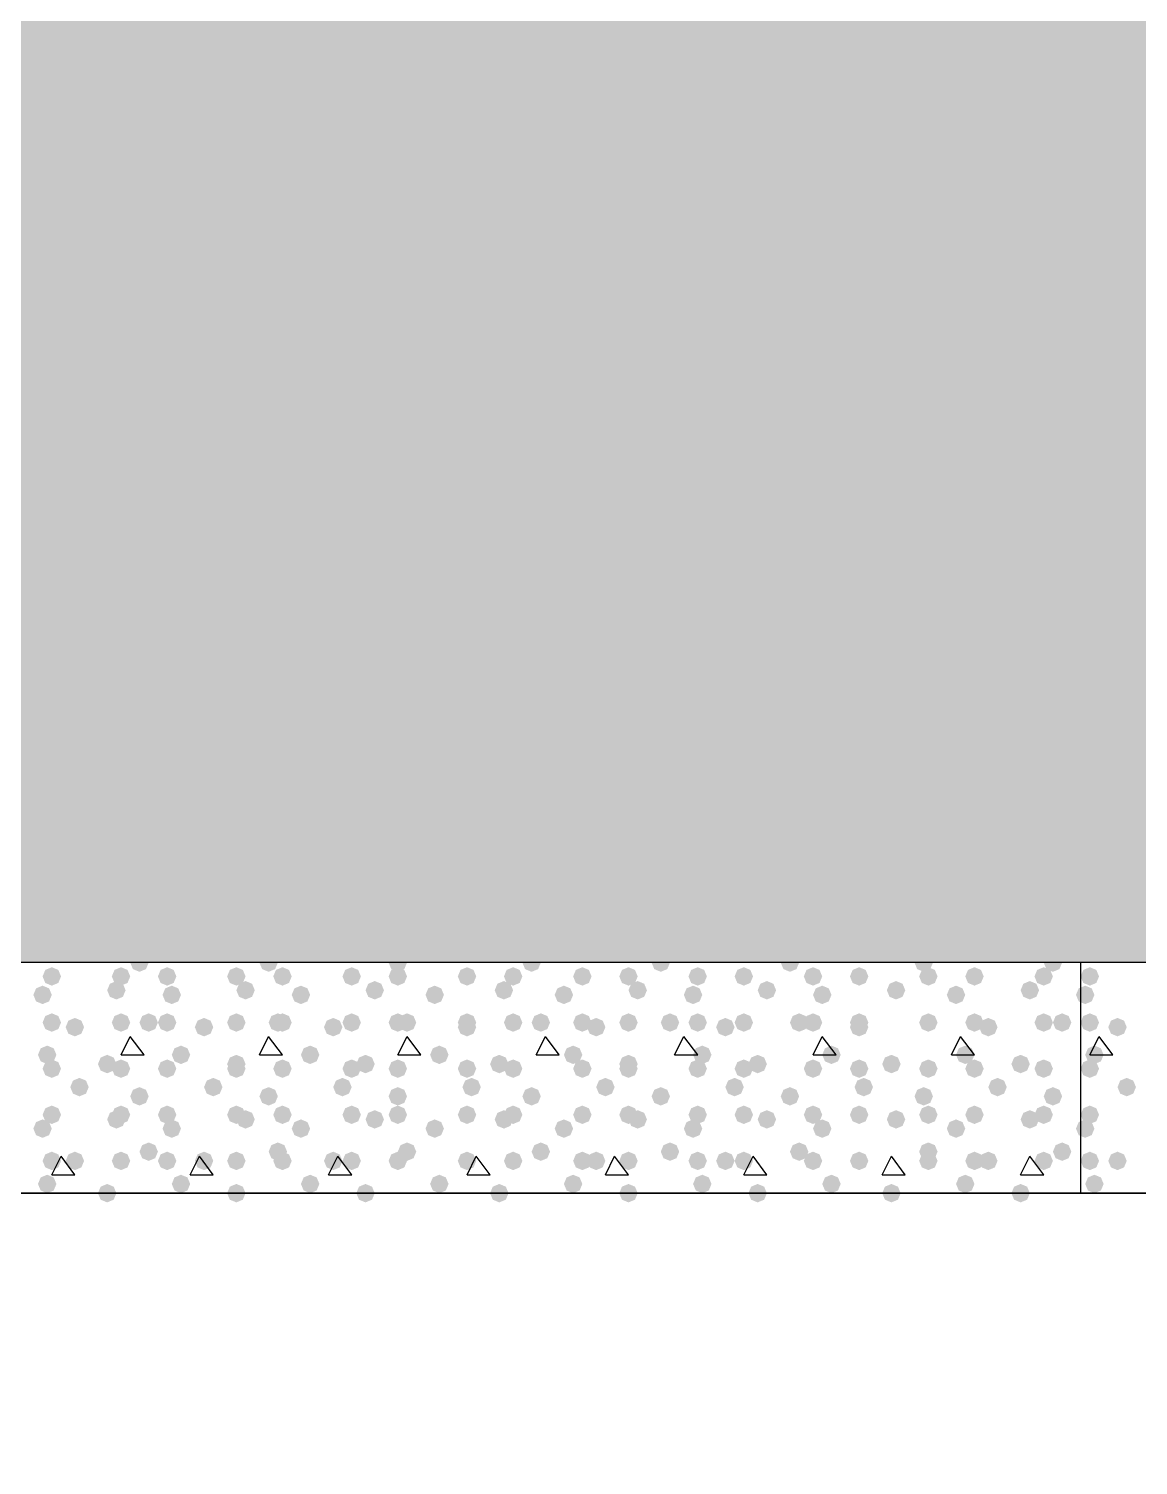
# Model space of a CAD drawing. Header units: millimetres. Extents: x 0 to 420, y 0 to 297.
# Drawn here: x 58 to 68.18, y 180.93 to 194.12 of the extents above; entities that cross this region are included whole.
import ezdxf

# ---------------------------------------------------------------- set-up
doc = ezdxf.new("R2010")
doc.units = ezdxf.units.MM
doc.layers.get('0').update_dxf_attribs({"linetype": 'CONTINUOUS'})

msp = doc.modelspace()

# ---------------------------------------------------------------- hatches: boundary and pattern name
at = {"true_color": 0x000008}
h = msp.add_hatch(color=0, dxfattribs=at)
h.paths.add_polyline_path([(194.775667, 204.639333), (33.401, 204.639333), (194.775667, 185.547)], flags=0)
h.paths.add_polyline_path([(33.401, 204.639333), (194.775667, 185.547), (33.401, 185.547)], flags=0)
for points in [[(59.097333, 185.547), (59.072463, 185.487204), (59.012667, 185.462333), (58.952871, 185.487204), (58.928, 185.547), (58.952871, 185.606796), (59.012667, 185.631667), (59.072462, 185.606796)], [(60.282667, 185.547), (60.257796, 185.487204), (60.198, 185.462333), (60.138204, 185.487204), (60.113333, 185.547), (60.138204, 185.606796), (60.198, 185.631667), (60.257796, 185.606796)], [(61.468, 185.547), (61.443129, 185.487204), (61.383333, 185.462333), (61.323537, 185.487204), (61.298667, 185.547), (61.323537, 185.606796), (61.383333, 185.631667), (61.443129, 185.606796)], [(62.695667, 185.547), (62.670796, 185.487204), (62.611, 185.462333), (62.551204, 185.487204), (62.526333, 185.547), (62.551204, 185.606796), (62.611, 185.631667), (62.670796, 185.606796)], [(63.881, 185.547), (63.856129, 185.487204), (63.796333, 185.462333), (63.736537, 185.487204), (63.711667, 185.547), (63.736537, 185.606796), (63.796333, 185.631667), (63.856129, 185.606796)], [(65.066333, 185.547), (65.041462, 185.487204), (64.981667, 185.462333), (64.921871, 185.487204), (64.897, 185.547), (64.921871, 185.606796), (64.981667, 185.631667), (65.041462, 185.606796)], [(66.294, 185.547), (66.269129, 185.487204), (66.209333, 185.462333), (66.149538, 185.487204), (66.124667, 185.547), (66.149537, 185.606796), (66.209333, 185.631667), (66.269129, 185.606796)], [(67.479333, 185.547), (67.454462, 185.487204), (67.394667, 185.462333), (67.334871, 185.487204), (67.31, 185.547), (67.334871, 185.606796), (67.394667, 185.631667), (67.454462, 185.606796)], [(58.293, 185.42), (58.268129, 185.360204), (58.208333, 185.335333), (58.148537, 185.360204), (58.123667, 185.42), (58.148537, 185.479796), (58.208333, 185.504667), (58.268129, 185.479796)], [(58.928, 185.42), (58.903129, 185.360204), (58.843333, 185.335333), (58.783537, 185.360204), (58.758667, 185.42), (58.783537, 185.479796), (58.843333, 185.504667), (58.903129, 185.479796)], [(59.351333, 185.42), (59.326462, 185.360204), (59.266667, 185.335333), (59.206871, 185.360204), (59.182, 185.42), (59.206871, 185.479796), (59.266667, 185.504667), (59.326462, 185.479796)], [(59.986333, 185.42), (59.961462, 185.360204), (59.901667, 185.335333), (59.841871, 185.360204), (59.817, 185.42), (59.841871, 185.479796), (59.901667, 185.504667), (59.961462, 185.479796)], [(60.409667, 185.42), (60.384796, 185.360204), (60.325, 185.335333), (60.265204, 185.360204), (60.240333, 185.42), (60.265204, 185.479796), (60.325, 185.504667), (60.384796, 185.479796)], [(61.044667, 185.42), (61.019796, 185.360204), (60.96, 185.335333), (60.900204, 185.360204), (60.875333, 185.42), (60.900204, 185.479796), (60.96, 185.504667), (61.019796, 185.479796)], [(61.468, 185.42), (61.443129, 185.360204), (61.383333, 185.335333), (61.323537, 185.360204), (61.298667, 185.42), (61.323537, 185.479796), (61.383333, 185.504667), (61.443129, 185.479796)], [(62.103, 185.42), (62.078129, 185.360204), (62.018333, 185.335333), (61.958537, 185.360204), (61.933667, 185.42), (61.958537, 185.479796), (62.018333, 185.504667), (62.078129, 185.479796)], [(62.526333, 185.42), (62.501462, 185.360204), (62.441667, 185.335333), (62.381871, 185.360204), (62.357, 185.42), (62.381871, 185.479796), (62.441667, 185.504667), (62.501462, 185.479796)], [(63.161333, 185.42), (63.136462, 185.360204), (63.076667, 185.335333), (63.016871, 185.360204), (62.992, 185.42), (63.016871, 185.479796), (63.076667, 185.504667), (63.136462, 185.479796)], [(63.584667, 185.42), (63.559796, 185.360204), (63.5, 185.335333), (63.440204, 185.360204), (63.415333, 185.42), (63.440204, 185.479796), (63.5, 185.504667), (63.559796, 185.479796)], [(64.219667, 185.42), (64.194796, 185.360204), (64.135, 185.335333), (64.075204, 185.360204), (64.050333, 185.42), (64.075204, 185.479796), (64.135, 185.504667), (64.194796, 185.479796)], [(64.643, 185.42), (64.618129, 185.360204), (64.558333, 185.335333), (64.498537, 185.360204), (64.473667, 185.42), (64.498537, 185.479796), (64.558333, 185.504667), (64.618129, 185.479796)], [(65.278, 185.42), (65.253129, 185.360204), (65.193333, 185.335333), (65.133538, 185.360204), (65.108667, 185.42), (65.133537, 185.479796), (65.193333, 185.504667), (65.253129, 185.479796)], [(65.701333, 185.42), (65.676463, 185.360204), (65.616667, 185.335333), (65.556871, 185.360204), (65.532, 185.42), (65.556871, 185.479796), (65.616667, 185.504667), (65.676462, 185.479796)], [(66.336333, 185.42), (66.311462, 185.360204), (66.251667, 185.335333), (66.191871, 185.360204), (66.167, 185.42), (66.191871, 185.479796), (66.251667, 185.504667), (66.311462, 185.479796)], [(66.759667, 185.42), (66.734796, 185.360204), (66.675, 185.335333), (66.615204, 185.360204), (66.590333, 185.42), (66.615204, 185.479796), (66.675, 185.504667), (66.734796, 185.479796)], [(67.394667, 185.42), (67.369796, 185.360204), (67.31, 185.335333), (67.250204, 185.360204), (67.225333, 185.42), (67.250204, 185.479796), (67.31, 185.504667), (67.369796, 185.479796)], [(58.208333, 185.250667), (58.183463, 185.190871), (58.123667, 185.166), (58.063871, 185.190871), (58.039, 185.250667), (58.063871, 185.310462), (58.123667, 185.335333), (58.183462, 185.310463)], [(58.885667, 185.293), (58.860796, 185.233204), (58.801, 185.208333), (58.741204, 185.233204), (58.716333, 185.293), (58.741204, 185.352796), (58.801, 185.377667), (58.860796, 185.352796)], [(59.393667, 185.250667), (59.368796, 185.190871), (59.309, 185.166), (59.249204, 185.190871), (59.224333, 185.250667), (59.249204, 185.310462), (59.309, 185.335333), (59.368796, 185.310463)], [(60.071, 185.293), (60.046129, 185.233204), (59.986333, 185.208333), (59.926537, 185.233204), (59.901667, 185.293), (59.926537, 185.352796), (59.986333, 185.377667), (60.046129, 185.352796)], [(60.579, 185.250667), (60.554129, 185.190871), (60.494333, 185.166), (60.434538, 185.190871), (60.409667, 185.250667), (60.434537, 185.310462), (60.494333, 185.335333), (60.554129, 185.310463)], [(61.256333, 185.293), (61.231462, 185.233204), (61.171667, 185.208333), (61.111871, 185.233204), (61.087, 185.293), (61.111871, 185.352796), (61.171667, 185.377667), (61.231462, 185.352796)], [(61.806667, 185.250667), (61.781796, 185.190871), (61.722, 185.166), (61.662204, 185.190871), (61.637333, 185.250667), (61.662204, 185.310462), (61.722, 185.335333), (61.781796, 185.310463)], [(62.441667, 185.293), (62.416796, 185.233204), (62.357, 185.208333), (62.297204, 185.233204), (62.272333, 185.293), (62.297204, 185.352796), (62.357, 185.377667), (62.416796, 185.352796)], [(62.992, 185.250667), (62.967129, 185.190871), (62.907333, 185.166), (62.847538, 185.190871), (62.822667, 185.250667), (62.847537, 185.310462), (62.907333, 185.335333), (62.967129, 185.310463)], [(63.669333, 185.293), (63.644462, 185.233204), (63.584667, 185.208333), (63.524871, 185.233204), (63.5, 185.293), (63.524871, 185.352796), (63.584667, 185.377667), (63.644462, 185.352796)], [(64.177333, 185.250667), (64.152463, 185.190871), (64.092667, 185.166), (64.032871, 185.190871), (64.008, 185.250667), (64.032871, 185.310462), (64.092667, 185.335333), (64.152462, 185.310463)], [(64.854667, 185.293), (64.829796, 185.233204), (64.77, 185.208333), (64.710204, 185.233204), (64.685333, 185.293), (64.710204, 185.352796), (64.77, 185.377667), (64.829796, 185.352796)], [(65.362667, 185.250667), (65.337796, 185.190871), (65.278, 185.166), (65.218204, 185.190871), (65.193333, 185.250667), (65.218204, 185.310462), (65.278, 185.335333), (65.337796, 185.310463)], [(66.04, 185.293), (66.015129, 185.233204), (65.955333, 185.208333), (65.895538, 185.233204), (65.870667, 185.293), (65.895537, 185.352796), (65.955333, 185.377667), (66.015129, 185.352796)], [(66.590333, 185.250667), (66.565463, 185.190871), (66.505667, 185.166), (66.445871, 185.190871), (66.421, 185.250667), (66.445871, 185.310462), (66.505667, 185.335333), (66.565462, 185.310463)], [(67.267667, 185.293), (67.242796, 185.233204), (67.183, 185.208333), (67.123204, 185.233204), (67.098333, 185.293), (67.123204, 185.352796), (67.183, 185.377667), (67.242796, 185.352796)], [(58.293, 184.996667), (58.268129, 184.936871), (58.208333, 184.912), (58.148537, 184.936871), (58.123667, 184.996667), (58.148537, 185.056462), (58.208333, 185.081333), (58.268129, 185.056463)], [(58.504667, 184.954333), (58.479796, 184.894537), (58.42, 184.869667), (58.360204, 184.894537), (58.335333, 184.954333), (58.360204, 185.014129), (58.42, 185.039), (58.479796, 185.014129)], [(58.928, 184.996667), (58.903129, 184.936871), (58.843333, 184.912), (58.783537, 184.936871), (58.758667, 184.996667), (58.783537, 185.056462), (58.843333, 185.081333), (58.903129, 185.056463)], [(59.182, 184.996667), (59.157129, 184.936871), (59.097333, 184.912), (59.037538, 184.936871), (59.012667, 184.996667), (59.037537, 185.056462), (59.097333, 185.081333), (59.157129, 185.056463)], [(59.351333, 184.996667), (59.326462, 184.936871), (59.266667, 184.912), (59.206871, 184.936871), (59.182, 184.996667), (59.206871, 185.056462), (59.266667, 185.081333), (59.326462, 185.056463)], [(59.69, 184.954333), (59.665129, 184.894537), (59.605333, 184.869667), (59.545538, 184.894537), (59.520667, 184.954333), (59.545537, 185.014129), (59.605333, 185.039), (59.665129, 185.014129)], [(59.986333, 184.996667), (59.961462, 184.936871), (59.901667, 184.912), (59.841871, 184.936871), (59.817, 184.996667), (59.841871, 185.056462), (59.901667, 185.081333), (59.961462, 185.056463)], [(60.367333, 184.996667), (60.342463, 184.936871), (60.282667, 184.912), (60.222871, 184.936871), (60.198, 184.996667), (60.222871, 185.056462), (60.282667, 185.081333), (60.342462, 185.056463)], [(60.409667, 184.996667), (60.384796, 184.936871), (60.325, 184.912), (60.265204, 184.936871), (60.240333, 184.996667), (60.265204, 185.056462), (60.325, 185.081333), (60.384796, 185.056463)], [(60.875333, 184.954333), (60.850463, 184.894537), (60.790667, 184.869667), (60.730871, 184.894537), (60.706, 184.954333), (60.730871, 185.014129), (60.790667, 185.039), (60.850462, 185.014129)], [(61.044667, 184.996667), (61.019796, 184.936871), (60.96, 184.912), (60.900204, 184.936871), (60.875333, 184.996667), (60.900204, 185.056462), (60.96, 185.081333), (61.019796, 185.056463)], [(61.468, 184.996667), (61.443129, 184.936871), (61.383333, 184.912), (61.323537, 184.936871), (61.298667, 184.996667), (61.323537, 185.056462), (61.383333, 185.081333), (61.443129, 185.056463)], [(61.552667, 184.996667), (61.527796, 184.936871), (61.468, 184.912), (61.408204, 184.936871), (61.383333, 184.996667), (61.408204, 185.056462), (61.468, 185.081333), (61.527796, 185.056463)], [(62.103, 184.996667), (62.078129, 184.936871), (62.018333, 184.912), (61.958537, 184.936871), (61.933667, 184.996667), (61.958537, 185.056462), (62.018333, 185.081333), (62.078129, 185.056463)], [(62.103, 184.954333), (62.078129, 184.894537), (62.018333, 184.869667), (61.958537, 184.894537), (61.933667, 184.954333), (61.958537, 185.014129), (62.018333, 185.039), (62.078129, 185.014129)], [(62.526333, 184.996667), (62.501462, 184.936871), (62.441667, 184.912), (62.381871, 184.936871), (62.357, 184.996667), (62.381871, 185.056462), (62.441667, 185.081333), (62.501462, 185.056463)], [(62.780333, 184.996667), (62.755463, 184.936871), (62.695667, 184.912), (62.635871, 184.936871), (62.611, 184.996667), (62.635871, 185.056462), (62.695667, 185.081333), (62.755462, 185.056463)], [(63.161333, 184.996667), (63.136462, 184.936871), (63.076667, 184.912), (63.016871, 184.936871), (62.992, 184.996667), (63.016871, 185.056462), (63.076667, 185.081333), (63.136462, 185.056463)], [(63.288333, 184.954333), (63.263463, 184.894537), (63.203667, 184.869667), (63.143871, 184.894537), (63.119, 184.954333), (63.143871, 185.014129), (63.203667, 185.039), (63.263462, 185.014129)], [(63.584667, 184.996667), (63.559796, 184.936871), (63.5, 184.912), (63.440204, 184.936871), (63.415333, 184.996667), (63.440204, 185.056462), (63.5, 185.081333), (63.559796, 185.056463)], [(63.965667, 184.996667), (63.940796, 184.936871), (63.881, 184.912), (63.821204, 184.936871), (63.796333, 184.996667), (63.821204, 185.056462), (63.881, 185.081333), (63.940796, 185.056463)], [(64.219667, 184.996667), (64.194796, 184.936871), (64.135, 184.912), (64.075204, 184.936871), (64.050333, 184.996667), (64.075204, 185.056462), (64.135, 185.081333), (64.194796, 185.056463)], [(64.473667, 184.954333), (64.448796, 184.894537), (64.389, 184.869667), (64.329204, 184.894537), (64.304333, 184.954333), (64.329204, 185.014129), (64.389, 185.039), (64.448796, 185.014129)], [(64.643, 184.996667), (64.618129, 184.936871), (64.558333, 184.912), (64.498537, 184.936871), (64.473667, 184.996667), (64.498537, 185.056462), (64.558333, 185.081333), (64.618129, 185.056463)], [(65.151, 184.996667), (65.126129, 184.936871), (65.066333, 184.912), (65.006537, 184.936871), (64.981667, 184.996667), (65.006537, 185.056462), (65.066333, 185.081333), (65.126129, 185.056463)], [(65.278, 184.996667), (65.253129, 184.936871), (65.193333, 184.912), (65.133538, 184.936871), (65.108667, 184.996667), (65.133537, 185.056462), (65.193333, 185.081333), (65.253129, 185.056463)], [(65.701333, 184.996667), (65.676463, 184.936871), (65.616667, 184.912), (65.556871, 184.936871), (65.532, 184.996667), (65.556871, 185.056462), (65.616667, 185.081333), (65.676462, 185.056463)], [(65.701333, 184.954333), (65.676463, 184.894537), (65.616667, 184.869667), (65.556871, 184.894537), (65.532, 184.954333), (65.556871, 185.014129), (65.616667, 185.039), (65.676462, 185.014129)], [(66.336333, 184.996667), (66.311462, 184.936871), (66.251667, 184.912), (66.191871, 184.936871), (66.167, 184.996667), (66.191871, 185.056462), (66.251667, 185.081333), (66.311462, 185.056463)], [(66.336333, 184.996667), (66.311462, 184.936871), (66.251667, 184.912), (66.191871, 184.936871), (66.167, 184.996667), (66.191871, 185.056462), (66.251667, 185.081333), (66.311462, 185.056463)], [(66.759667, 184.996667), (66.734796, 184.936871), (66.675, 184.912), (66.615204, 184.936871), (66.590333, 184.996667), (66.615204, 185.056462), (66.675, 185.081333), (66.734796, 185.056463)], [(66.886667, 184.954333), (66.861796, 184.894537), (66.802, 184.869667), (66.742204, 184.894537), (66.717333, 184.954333), (66.742204, 185.014129), (66.802, 185.039), (66.861796, 185.014129)], [(67.394667, 184.996667), (67.369796, 184.936871), (67.31, 184.912), (67.250204, 184.936871), (67.225333, 184.996667), (67.250204, 185.056462), (67.31, 185.081333), (67.369796, 185.056463)], [(67.564, 184.996667), (67.539129, 184.936871), (67.479333, 184.912), (67.419538, 184.936871), (67.394667, 184.996667), (67.419537, 185.056462), (67.479333, 185.081333), (67.539129, 185.056463)], [(58.250667, 184.700333), (58.225796, 184.640537), (58.166, 184.615667), (58.106204, 184.640537), (58.081333, 184.700333), (58.106204, 184.760129), (58.166, 184.785), (58.225796, 184.760129)], [(59.478333, 184.700333), (59.453463, 184.640537), (59.393667, 184.615667), (59.333871, 184.640537), (59.309, 184.700333), (59.333871, 184.760129), (59.393667, 184.785), (59.453462, 184.760129)], [(60.663667, 184.700333), (60.638796, 184.640537), (60.579, 184.615667), (60.519204, 184.640537), (60.494333, 184.700333), (60.519204, 184.760129), (60.579, 184.785), (60.638796, 184.760129)], [(61.849, 184.700333), (61.824129, 184.640537), (61.764333, 184.615667), (61.704538, 184.640537), (61.679667, 184.700333), (61.704537, 184.760129), (61.764333, 184.785), (61.824129, 184.760129)], [(63.076667, 184.700333), (63.051796, 184.640537), (62.992, 184.615667), (62.932204, 184.640537), (62.907333, 184.700333), (62.932204, 184.760129), (62.992, 184.785), (63.051796, 184.760129)], [(64.262, 184.700333), (64.237129, 184.640537), (64.177333, 184.615667), (64.117538, 184.640537), (64.092667, 184.700333), (64.117537, 184.760129), (64.177333, 184.785), (64.237129, 184.760129)], [(65.447333, 184.700333), (65.422463, 184.640537), (65.362667, 184.615667), (65.302871, 184.640537), (65.278, 184.700333), (65.302871, 184.760129), (65.362667, 184.785), (65.422462, 184.760129)], [(66.675, 184.700333), (66.650129, 184.640537), (66.590333, 184.615667), (66.530538, 184.640537), (66.505667, 184.700333), (66.530537, 184.760129), (66.590333, 184.785), (66.650129, 184.760129)], [(58.293, 184.573333), (58.268129, 184.513537), (58.208333, 184.488667), (58.148537, 184.513537), (58.123667, 184.573333), (58.148537, 184.633129), (58.208333, 184.658), (58.268129, 184.633129)], [(58.801, 184.615667), (58.776129, 184.555871), (58.716333, 184.531), (58.656537, 184.555871), (58.631667, 184.615667), (58.656537, 184.675462), (58.716333, 184.700333), (58.776129, 184.675463)], [(58.928, 184.573333), (58.903129, 184.513537), (58.843333, 184.488667), (58.783537, 184.513537), (58.758667, 184.573333), (58.783537, 184.633129), (58.843333, 184.658), (58.903129, 184.633129)], [(59.351333, 184.573333), (59.326462, 184.513537), (59.266667, 184.488667), (59.206871, 184.513537), (59.182, 184.573333), (59.206871, 184.633129), (59.266667, 184.658), (59.326462, 184.633129)], [(59.986333, 184.615667), (59.961462, 184.555871), (59.901667, 184.531), (59.841871, 184.555871), (59.817, 184.615667), (59.841871, 184.675462), (59.901667, 184.700333), (59.961462, 184.675463)], [(59.986333, 184.573333), (59.961462, 184.513537), (59.901667, 184.488667), (59.841871, 184.513537), (59.817, 184.573333), (59.841871, 184.633129), (59.901667, 184.658), (59.961462, 184.633129)], [(60.409667, 184.573333), (60.384796, 184.513537), (60.325, 184.488667), (60.265204, 184.513537), (60.240333, 184.573333), (60.265204, 184.633129), (60.325, 184.658), (60.384796, 184.633129)], [(61.044667, 184.573333), (61.019796, 184.513537), (60.96, 184.488667), (60.900204, 184.513537), (60.875333, 184.573333), (60.900204, 184.633129), (60.96, 184.658), (61.019796, 184.633129)], [(61.171667, 184.615667), (61.146796, 184.555871), (61.087, 184.531), (61.027204, 184.555871), (61.002333, 184.615667), (61.027204, 184.675462), (61.087, 184.700333), (61.146796, 184.675463)], [(61.468, 184.573333), (61.443129, 184.513537), (61.383333, 184.488667), (61.323537, 184.513537), (61.298667, 184.573333), (61.323537, 184.633129), (61.383333, 184.658), (61.443129, 184.633129)], [(62.103, 184.573333), (62.078129, 184.513537), (62.018333, 184.488667), (61.958537, 184.513537), (61.933667, 184.573333), (61.958537, 184.633129), (62.018333, 184.658), (62.078129, 184.633129)], [(62.399333, 184.615667), (62.374462, 184.555871), (62.314667, 184.531), (62.254871, 184.555871), (62.23, 184.615667), (62.254871, 184.675462), (62.314667, 184.700333), (62.374462, 184.675463)], [(62.526333, 184.573333), (62.501462, 184.513537), (62.441667, 184.488667), (62.381871, 184.513537), (62.357, 184.573333), (62.381871, 184.633129), (62.441667, 184.658), (62.501462, 184.633129)], [(63.161333, 184.573333), (63.136462, 184.513537), (63.076667, 184.488667), (63.016871, 184.513537), (62.992, 184.573333), (63.016871, 184.633129), (63.076667, 184.658), (63.136462, 184.633129)], [(63.584667, 184.615667), (63.559796, 184.555871), (63.5, 184.531), (63.440204, 184.555871), (63.415333, 184.615667), (63.440204, 184.675462), (63.5, 184.700333), (63.559796, 184.675463)], [(63.584667, 184.573333), (63.559796, 184.513537), (63.5, 184.488667), (63.440204, 184.513537), (63.415333, 184.573333), (63.440204, 184.633129), (63.5, 184.658), (63.559796, 184.633129)], [(64.219667, 184.573333), (64.194796, 184.513537), (64.135, 184.488667), (64.075204, 184.513537), (64.050333, 184.573333), (64.075204, 184.633129), (64.135, 184.658), (64.194796, 184.633129)], [(64.643, 184.573333), (64.618129, 184.513537), (64.558333, 184.488667), (64.498537, 184.513537), (64.473667, 184.573333), (64.498537, 184.633129), (64.558333, 184.658), (64.618129, 184.633129)], [(64.77, 184.615667), (64.745129, 184.555871), (64.685333, 184.531), (64.625538, 184.555871), (64.600667, 184.615667), (64.625537, 184.675462), (64.685333, 184.700333), (64.745129, 184.675463)], [(65.278, 184.573333), (65.253129, 184.513537), (65.193333, 184.488667), (65.133538, 184.513537), (65.108667, 184.573333), (65.133537, 184.633129), (65.193333, 184.658), (65.253129, 184.633129)], [(65.701333, 184.573333), (65.676463, 184.513537), (65.616667, 184.488667), (65.556871, 184.513537), (65.532, 184.573333), (65.556871, 184.633129), (65.616667, 184.658), (65.676462, 184.633129)], [(65.997667, 184.615667), (65.972796, 184.555871), (65.913, 184.531), (65.853204, 184.555871), (65.828333, 184.615667), (65.853204, 184.675462), (65.913, 184.700333), (65.972796, 184.675463)], [(66.336333, 184.573333), (66.311462, 184.513537), (66.251667, 184.488667), (66.191871, 184.513537), (66.167, 184.573333), (66.191871, 184.633129), (66.251667, 184.658), (66.311462, 184.633129)], [(66.759667, 184.573333), (66.734796, 184.513537), (66.675, 184.488667), (66.615204, 184.513537), (66.590333, 184.573333), (66.615204, 184.633129), (66.675, 184.658), (66.734796, 184.633129)], [(67.183, 184.615667), (67.158129, 184.555871), (67.098333, 184.531), (67.038538, 184.555871), (67.013667, 184.615667), (67.038537, 184.675462), (67.098333, 184.700333), (67.158129, 184.675463)], [(67.394667, 184.573333), (67.369796, 184.513537), (67.31, 184.488667), (67.250204, 184.513537), (67.225333, 184.573333), (67.250204, 184.633129), (67.31, 184.658), (67.369796, 184.633129)], [(58.547, 184.404), (58.522129, 184.344204), (58.462333, 184.319333), (58.402538, 184.344204), (58.377667, 184.404), (58.402537, 184.463796), (58.462333, 184.488667), (58.522129, 184.463796)], [(59.774667, 184.404), (59.749796, 184.344204), (59.69, 184.319333), (59.630204, 184.344204), (59.605333, 184.404), (59.630204, 184.463796), (59.69, 184.488667), (59.749796, 184.463796)], [(60.96, 184.404), (60.935129, 184.344204), (60.875333, 184.319333), (60.815538, 184.344204), (60.790667, 184.404), (60.815537, 184.463796), (60.875333, 184.488667), (60.935129, 184.463796)], [(62.145333, 184.404), (62.120463, 184.344204), (62.060667, 184.319333), (62.000871, 184.344204), (61.976, 184.404), (62.000871, 184.463796), (62.060667, 184.488667), (62.120462, 184.463796)], [(63.373, 184.404), (63.348129, 184.344204), (63.288333, 184.319333), (63.228537, 184.344204), (63.203667, 184.404), (63.228537, 184.463796), (63.288333, 184.488667), (63.348129, 184.463796)], [(64.558333, 184.404), (64.533463, 184.344204), (64.473667, 184.319333), (64.413871, 184.344204), (64.389, 184.404), (64.413871, 184.463796), (64.473667, 184.488667), (64.533462, 184.463796)], [(65.743667, 184.404), (65.718796, 184.344204), (65.659, 184.319333), (65.599204, 184.344204), (65.574333, 184.404), (65.599204, 184.463796), (65.659, 184.488667), (65.718796, 184.463796)], [(66.971333, 184.404), (66.946462, 184.344204), (66.886667, 184.319333), (66.826871, 184.344204), (66.802, 184.404), (66.826871, 184.463796), (66.886667, 184.488667), (66.946462, 184.463796)], [(59.097333, 184.319333), (59.072463, 184.259537), (59.012667, 184.234667), (58.952871, 184.259537), (58.928, 184.319333), (58.952871, 184.379129), (59.012667, 184.404), (59.072462, 184.379129)], [(60.282667, 184.319333), (60.257796, 184.259537), (60.198, 184.234667), (60.138204, 184.259537), (60.113333, 184.319333), (60.138204, 184.379129), (60.198, 184.404), (60.257796, 184.379129)], [(61.468, 184.319333), (61.443129, 184.259537), (61.383333, 184.234667), (61.323537, 184.259537), (61.298667, 184.319333), (61.323537, 184.379129), (61.383333, 184.404), (61.443129, 184.379129)], [(62.695667, 184.319333), (62.670796, 184.259537), (62.611, 184.234667), (62.551204, 184.259537), (62.526333, 184.319333), (62.551204, 184.379129), (62.611, 184.404), (62.670796, 184.379129)], [(63.881, 184.319333), (63.856129, 184.259537), (63.796333, 184.234667), (63.736537, 184.259537), (63.711667, 184.319333), (63.736537, 184.379129), (63.796333, 184.404), (63.856129, 184.379129)], [(65.066333, 184.319333), (65.041462, 184.259537), (64.981667, 184.234667), (64.921871, 184.259537), (64.897, 184.319333), (64.921871, 184.379129), (64.981667, 184.404), (65.041462, 184.379129)], [(66.294, 184.319333), (66.269129, 184.259537), (66.209333, 184.234667), (66.149538, 184.259537), (66.124667, 184.319333), (66.149537, 184.379129), (66.209333, 184.404), (66.269129, 184.379129)], [(67.479333, 184.319333), (67.454462, 184.259537), (67.394667, 184.234667), (67.334871, 184.259537), (67.31, 184.319333), (67.334871, 184.379129), (67.394667, 184.404), (67.454462, 184.379129)], [(58.293, 184.15), (58.268129, 184.090204), (58.208333, 184.065333), (58.148537, 184.090204), (58.123667, 184.15), (58.148537, 184.209796), (58.208333, 184.234667), (58.268129, 184.209796)], [(58.928, 184.15), (58.903129, 184.090204), (58.843333, 184.065333), (58.783537, 184.090204), (58.758667, 184.15), (58.783537, 184.209796), (58.843333, 184.234667), (58.903129, 184.209796)], [(59.351333, 184.15), (59.326462, 184.090204), (59.266667, 184.065333), (59.206871, 184.090204), (59.182, 184.15), (59.206871, 184.209796), (59.266667, 184.234667), (59.326462, 184.209796)], [(59.986333, 184.15), (59.961462, 184.090204), (59.901667, 184.065333), (59.841871, 184.090204), (59.817, 184.15), (59.841871, 184.209796), (59.901667, 184.234667), (59.961462, 184.209796)], [(60.409667, 184.15), (60.384796, 184.090204), (60.325, 184.065333), (60.265204, 184.090204), (60.240333, 184.15), (60.265204, 184.209796), (60.325, 184.234667), (60.384796, 184.209796)], [(61.044667, 184.15), (61.019796, 184.090204), (60.96, 184.065333), (60.900204, 184.090204), (60.875333, 184.15), (60.900204, 184.209796), (60.96, 184.234667), (61.019796, 184.209796)], [(61.468, 184.15), (61.443129, 184.090204), (61.383333, 184.065333), (61.323537, 184.090204), (61.298667, 184.15), (61.323537, 184.209796), (61.383333, 184.234667), (61.443129, 184.209796)], [(62.103, 184.15), (62.078129, 184.090204), (62.018333, 184.065333), (61.958537, 184.090204), (61.933667, 184.15), (61.958537, 184.209796), (62.018333, 184.234667), (62.078129, 184.209796)], [(62.526333, 184.15), (62.501462, 184.090204), (62.441667, 184.065333), (62.381871, 184.090204), (62.357, 184.15), (62.381871, 184.209796), (62.441667, 184.234667), (62.501462, 184.209796)], [(63.161333, 184.15), (63.136462, 184.090204), (63.076667, 184.065333), (63.016871, 184.090204), (62.992, 184.15), (63.016871, 184.209796), (63.076667, 184.234667), (63.136462, 184.209796)], [(63.584667, 184.15), (63.559796, 184.090204), (63.5, 184.065333), (63.440204, 184.090204), (63.415333, 184.15), (63.440204, 184.209796), (63.5, 184.234667), (63.559796, 184.209796)], [(64.219667, 184.15), (64.194796, 184.090204), (64.135, 184.065333), (64.075204, 184.090204), (64.050333, 184.15), (64.075204, 184.209796), (64.135, 184.234667), (64.194796, 184.209796)], [(64.643, 184.15), (64.618129, 184.090204), (64.558333, 184.065333), (64.498537, 184.090204), (64.473667, 184.15), (64.498537, 184.209796), (64.558333, 184.234667), (64.618129, 184.209796)], [(65.278, 184.15), (65.253129, 184.090204), (65.193333, 184.065333), (65.133538, 184.090204), (65.108667, 184.15), (65.133537, 184.209796), (65.193333, 184.234667), (65.253129, 184.209796)], [(65.701333, 184.15), (65.676463, 184.090204), (65.616667, 184.065333), (65.556871, 184.090204), (65.532, 184.15), (65.556871, 184.209796), (65.616667, 184.234667), (65.676462, 184.209796)], [(66.336333, 184.15), (66.311462, 184.090204), (66.251667, 184.065333), (66.191871, 184.090204), (66.167, 184.15), (66.191871, 184.209796), (66.251667, 184.234667), (66.311462, 184.209796)], [(66.759667, 184.15), (66.734796, 184.090204), (66.675, 184.065333), (66.615204, 184.090204), (66.590333, 184.15), (66.615204, 184.209796), (66.675, 184.234667), (66.734796, 184.209796)], [(67.394667, 184.15), (67.369796, 184.090204), (67.31, 184.065333), (67.250204, 184.090204), (67.225333, 184.15), (67.250204, 184.209796), (67.31, 184.234667), (67.369796, 184.209796)], [(58.208333, 184.023), (58.183463, 183.963204), (58.123667, 183.938333), (58.063871, 183.963204), (58.039, 184.023), (58.063871, 184.082796), (58.123667, 184.107667), (58.183462, 184.082796)], [(58.885667, 184.107667), (58.860796, 184.047871), (58.801, 184.023), (58.741204, 184.047871), (58.716333, 184.107667), (58.741204, 184.167462), (58.801, 184.192333), (58.860796, 184.167463)], [(59.393667, 184.023), (59.368796, 183.963204), (59.309, 183.938333), (59.249204, 183.963204), (59.224333, 184.023), (59.249204, 184.082796), (59.309, 184.107667), (59.368796, 184.082796)], [(60.071, 184.107667), (60.046129, 184.047871), (59.986333, 184.023), (59.926537, 184.047871), (59.901667, 184.107667), (59.926537, 184.167462), (59.986333, 184.192333), (60.046129, 184.167463)], [(60.579, 184.023), (60.554129, 183.963204), (60.494333, 183.938333), (60.434538, 183.963204), (60.409667, 184.023), (60.434537, 184.082796), (60.494333, 184.107667), (60.554129, 184.082796)], [(61.256333, 184.107667), (61.231462, 184.047871), (61.171667, 184.023), (61.111871, 184.047871), (61.087, 184.107667), (61.111871, 184.167462), (61.171667, 184.192333), (61.231462, 184.167463)], [(61.806667, 184.023), (61.781796, 183.963204), (61.722, 183.938333), (61.662204, 183.963204), (61.637333, 184.023), (61.662204, 184.082796), (61.722, 184.107667), (61.781796, 184.082796)], [(62.441667, 184.107667), (62.416796, 184.047871), (62.357, 184.023), (62.297204, 184.047871), (62.272333, 184.107667), (62.297204, 184.167462), (62.357, 184.192333), (62.416796, 184.167463)], [(62.992, 184.023), (62.967129, 183.963204), (62.907333, 183.938333), (62.847538, 183.963204), (62.822667, 184.023), (62.847537, 184.082796), (62.907333, 184.107667), (62.967129, 184.082796)], [(63.669333, 184.107667), (63.644462, 184.047871), (63.584667, 184.023), (63.524871, 184.047871), (63.5, 184.107667), (63.524871, 184.167462), (63.584667, 184.192333), (63.644462, 184.167463)], [(64.177333, 184.023), (64.152463, 183.963204), (64.092667, 183.938333), (64.032871, 183.963204), (64.008, 184.023), (64.032871, 184.082796), (64.092667, 184.107667), (64.152462, 184.082796)], [(64.854667, 184.107667), (64.829796, 184.047871), (64.77, 184.023), (64.710204, 184.047871), (64.685333, 184.107667), (64.710204, 184.167462), (64.77, 184.192333), (64.829796, 184.167463)], [(65.362667, 184.023), (65.337796, 183.963204), (65.278, 183.938333), (65.218204, 183.963204), (65.193333, 184.023), (65.218204, 184.082796), (65.278, 184.107667), (65.337796, 184.082796)], [(66.04, 184.107667), (66.015129, 184.047871), (65.955333, 184.023), (65.895538, 184.047871), (65.870667, 184.107667), (65.895537, 184.167462), (65.955333, 184.192333), (66.015129, 184.167463)], [(66.590333, 184.023), (66.565463, 183.963204), (66.505667, 183.938333), (66.445871, 183.963204), (66.421, 184.023), (66.445871, 184.082796), (66.505667, 184.107667), (66.565462, 184.082796)], [(67.267667, 184.107667), (67.242796, 184.047871), (67.183, 184.023), (67.123204, 184.047871), (67.098333, 184.107667), (67.123204, 184.167462), (67.183, 184.192333), (67.242796, 184.167463)], [(59.182, 183.811333), (59.157129, 183.751537), (59.097333, 183.726667), (59.037538, 183.751537), (59.012667, 183.811333), (59.037537, 183.871129), (59.097333, 183.896), (59.157129, 183.871129)], [(60.367333, 183.811333), (60.342463, 183.751537), (60.282667, 183.726667), (60.222871, 183.751537), (60.198, 183.811333), (60.222871, 183.871129), (60.282667, 183.896), (60.342462, 183.871129)], [(61.552667, 183.811333), (61.527796, 183.751537), (61.468, 183.726667), (61.408204, 183.751537), (61.383333, 183.811333), (61.408204, 183.871129), (61.468, 183.896), (61.527796, 183.871129)], [(62.780333, 183.811333), (62.755463, 183.751537), (62.695667, 183.726667), (62.635871, 183.751537), (62.611, 183.811333), (62.635871, 183.871129), (62.695667, 183.896), (62.755462, 183.871129)], [(63.965667, 183.811333), (63.940796, 183.751537), (63.881, 183.726667), (63.821204, 183.751537), (63.796333, 183.811333), (63.821204, 183.871129), (63.881, 183.896), (63.940796, 183.871129)], [(65.151, 183.811333), (65.126129, 183.751537), (65.066333, 183.726667), (65.006537, 183.751537), (64.981667, 183.811333), (65.006537, 183.871129), (65.066333, 183.896), (65.126129, 183.871129)], [(66.336333, 183.811333), (66.311462, 183.751537), (66.251667, 183.726667), (66.191871, 183.751537), (66.167, 183.811333), (66.191871, 183.871129), (66.251667, 183.896), (66.311462, 183.871129)], [(67.564, 183.811333), (67.539129, 183.751537), (67.479333, 183.726667), (67.419538, 183.751537), (67.394667, 183.811333), (67.419537, 183.871129), (67.479333, 183.896), (67.539129, 183.871129)], [(58.293, 183.726667), (58.268129, 183.666871), (58.208333, 183.642), (58.148537, 183.666871), (58.123667, 183.726667), (58.148537, 183.786462), (58.208333, 183.811333), (58.268129, 183.786463)], [(58.504667, 183.726667), (58.479796, 183.666871), (58.42, 183.642), (58.360204, 183.666871), (58.335333, 183.726667), (58.360204, 183.786462), (58.42, 183.811333), (58.479796, 183.786463)], [(58.928, 183.726667), (58.903129, 183.666871), (58.843333, 183.642), (58.783537, 183.666871), (58.758667, 183.726667), (58.783537, 183.786462), (58.843333, 183.811333), (58.903129, 183.786463)], [(59.351333, 183.726667), (59.326462, 183.666871), (59.266667, 183.642), (59.206871, 183.666871), (59.182, 183.726667), (59.206871, 183.786462), (59.266667, 183.811333), (59.326462, 183.786463)], [(59.69, 183.726667), (59.665129, 183.666871), (59.605333, 183.642), (59.545538, 183.666871), (59.520667, 183.726667), (59.545537, 183.786462), (59.605333, 183.811333), (59.665129, 183.786463)], [(59.986333, 183.726667), (59.961462, 183.666871), (59.901667, 183.642), (59.841871, 183.666871), (59.817, 183.726667), (59.841871, 183.786462), (59.901667, 183.811333), (59.961462, 183.786463)], [(60.409667, 183.726667), (60.384796, 183.666871), (60.325, 183.642), (60.265204, 183.666871), (60.240333, 183.726667), (60.265204, 183.786462), (60.325, 183.811333), (60.384796, 183.786463)], [(60.875333, 183.726667), (60.850463, 183.666871), (60.790667, 183.642), (60.730871, 183.666871), (60.706, 183.726667), (60.730871, 183.786462), (60.790667, 183.811333), (60.850462, 183.786463)], [(61.044667, 183.726667), (61.019796, 183.666871), (60.96, 183.642), (60.900204, 183.666871), (60.875333, 183.726667), (60.900204, 183.786462), (60.96, 183.811333), (61.019796, 183.786463)], [(61.468, 183.726667), (61.443129, 183.666871), (61.383333, 183.642), (61.323537, 183.666871), (61.298667, 183.726667), (61.323537, 183.786462), (61.383333, 183.811333), (61.443129, 183.786463)], [(62.103, 183.726667), (62.078129, 183.666871), (62.018333, 183.642), (61.958537, 183.666871), (61.933667, 183.726667), (61.958537, 183.786462), (62.018333, 183.811333), (62.078129, 183.786463)], [(62.103, 183.726667), (62.078129, 183.666871), (62.018333, 183.642), (61.958537, 183.666871), (61.933667, 183.726667), (61.958537, 183.786462), (62.018333, 183.811333), (62.078129, 183.786463)], [(62.526333, 183.726667), (62.501462, 183.666871), (62.441667, 183.642), (62.381871, 183.666871), (62.357, 183.726667), (62.381871, 183.786462), (62.441667, 183.811333), (62.501462, 183.786463)], [(63.161333, 183.726667), (63.136462, 183.666871), (63.076667, 183.642), (63.016871, 183.666871), (62.992, 183.726667), (63.016871, 183.786462), (63.076667, 183.811333), (63.136462, 183.786463)], [(63.288333, 183.726667), (63.263463, 183.666871), (63.203667, 183.642), (63.143871, 183.666871), (63.119, 183.726667), (63.143871, 183.786462), (63.203667, 183.811333), (63.263462, 183.786463)], [(63.584667, 183.726667), (63.559796, 183.666871), (63.5, 183.642), (63.440204, 183.666871), (63.415333, 183.726667), (63.440204, 183.786462), (63.5, 183.811333), (63.559796, 183.786463)], [(64.219667, 183.726667), (64.194796, 183.666871), (64.135, 183.642), (64.075204, 183.666871), (64.050333, 183.726667), (64.075204, 183.786462), (64.135, 183.811333), (64.194796, 183.786463)], [(64.473667, 183.726667), (64.448796, 183.666871), (64.389, 183.642), (64.329204, 183.666871), (64.304333, 183.726667), (64.329204, 183.786462), (64.389, 183.811333), (64.448796, 183.786463)], [(64.643, 183.726667), (64.618129, 183.666871), (64.558333, 183.642), (64.498537, 183.666871), (64.473667, 183.726667), (64.498537, 183.786462), (64.558333, 183.811333), (64.618129, 183.786463)], [(65.278, 183.726667), (65.253129, 183.666871), (65.193333, 183.642), (65.133538, 183.666871), (65.108667, 183.726667), (65.133537, 183.786462), (65.193333, 183.811333), (65.253129, 183.786463)], [(65.701333, 183.726667), (65.676463, 183.666871), (65.616667, 183.642), (65.556871, 183.666871), (65.532, 183.726667), (65.556871, 183.786462), (65.616667, 183.811333), (65.676462, 183.786463)], [(65.701333, 183.726667), (65.676463, 183.666871), (65.616667, 183.642), (65.556871, 183.666871), (65.532, 183.726667), (65.556871, 183.786462), (65.616667, 183.811333), (65.676462, 183.786463)], [(66.336333, 183.726667), (66.311462, 183.666871), (66.251667, 183.642), (66.191871, 183.666871), (66.167, 183.726667), (66.191871, 183.786462), (66.251667, 183.811333), (66.311462, 183.786463)], [(66.759667, 183.726667), (66.734796, 183.666871), (66.675, 183.642), (66.615204, 183.666871), (66.590333, 183.726667), (66.615204, 183.786462), (66.675, 183.811333), (66.734796, 183.786463)], [(66.886667, 183.726667), (66.861796, 183.666871), (66.802, 183.642), (66.742204, 183.666871), (66.717333, 183.726667), (66.742204, 183.786462), (66.802, 183.811333), (66.861796, 183.786463)], [(67.394667, 183.726667), (67.369796, 183.666871), (67.31, 183.642), (67.250204, 183.666871), (67.225333, 183.726667), (67.250204, 183.786462), (67.31, 183.811333), (67.369796, 183.786463)], [(58.250667, 183.515), (58.225796, 183.455204), (58.166, 183.430333), (58.106204, 183.455204), (58.081333, 183.515), (58.106204, 183.574796), (58.166, 183.599667), (58.225796, 183.574796)], [(59.478333, 183.515), (59.453463, 183.455204), (59.393667, 183.430333), (59.333871, 183.455204), (59.309, 183.515), (59.333871, 183.574796), (59.393667, 183.599667), (59.453462, 183.574796)], [(60.663667, 183.515), (60.638796, 183.455204), (60.579, 183.430333), (60.519204, 183.455204), (60.494333, 183.515), (60.519204, 183.574796), (60.579, 183.599667), (60.638796, 183.574796)], [(61.849, 183.515), (61.824129, 183.455204), (61.764333, 183.430333), (61.704538, 183.455204), (61.679667, 183.515), (61.704537, 183.574796), (61.764333, 183.599667), (61.824129, 183.574796)], [(63.076667, 183.515), (63.051796, 183.455204), (62.992, 183.430333), (62.932204, 183.455204), (62.907333, 183.515), (62.932204, 183.574796), (62.992, 183.599667), (63.051796, 183.574796)], [(64.262, 183.515), (64.237129, 183.455204), (64.177333, 183.430333), (64.117538, 183.455204), (64.092667, 183.515), (64.117537, 183.574796), (64.177333, 183.599667), (64.237129, 183.574796)], [(65.447333, 183.515), (65.422463, 183.455204), (65.362667, 183.430333), (65.302871, 183.455204), (65.278, 183.515), (65.302871, 183.574796), (65.362667, 183.599667), (65.422462, 183.574796)], [(66.675, 183.515), (66.650129, 183.455204), (66.590333, 183.430333), (66.530538, 183.455204), (66.505667, 183.515), (66.530537, 183.574796), (66.590333, 183.599667), (66.650129, 183.574796)], [(58.801, 183.430333), (58.776129, 183.370537), (58.716333, 183.345667), (58.656537, 183.370537), (58.631667, 183.430333), (58.656537, 183.490129), (58.716333, 183.515), (58.776129, 183.490129)], [(59.986333, 183.430333), (59.961462, 183.370537), (59.901667, 183.345667), (59.841871, 183.370537), (59.817, 183.430333), (59.841871, 183.490129), (59.901667, 183.515), (59.961462, 183.490129)], [(61.171667, 183.430333), (61.146796, 183.370537), (61.087, 183.345667), (61.027204, 183.370537), (61.002333, 183.430333), (61.027204, 183.490129), (61.087, 183.515), (61.146796, 183.490129)], [(62.399333, 183.430333), (62.374462, 183.370537), (62.314667, 183.345667), (62.254871, 183.370537), (62.23, 183.430333), (62.254871, 183.490129), (62.314667, 183.515), (62.374462, 183.490129)], [(63.584667, 183.430333), (63.559796, 183.370537), (63.5, 183.345667), (63.440204, 183.370537), (63.415333, 183.430333), (63.440204, 183.490129), (63.5, 183.515), (63.559796, 183.490129)], [(64.77, 183.430333), (64.745129, 183.370537), (64.685333, 183.345667), (64.625538, 183.370537), (64.600667, 183.430333), (64.625537, 183.490129), (64.685333, 183.515), (64.745129, 183.490129)], [(65.997667, 183.430333), (65.972796, 183.370537), (65.913, 183.345667), (65.853204, 183.370537), (65.828333, 183.430333), (65.853204, 183.490129), (65.913, 183.515), (65.972796, 183.490129)], [(67.183, 183.430333), (67.158129, 183.370537), (67.098333, 183.345667), (67.038538, 183.370537), (67.013667, 183.430333), (67.038537, 183.490129), (67.098333, 183.515), (67.158129, 183.490129)]]:
    msp.add_hatch(color=0, dxfattribs=at).paths.add_polyline_path(points, flags=0)
at = {"true_color": 0x000007}
for points in [[(67.818, 185.42), (67.793129, 185.360204), (67.733333, 185.335333), (67.673537, 185.360204), (67.648667, 185.42), (67.673537, 185.479796), (67.733333, 185.504667), (67.793129, 185.479796)], [(67.775667, 185.250667), (67.750796, 185.190871), (67.691, 185.166), (67.631204, 185.190871), (67.606333, 185.250667), (67.631204, 185.310462), (67.691, 185.335333), (67.750796, 185.310463)], [(67.818, 184.996667), (67.793129, 184.936871), (67.733333, 184.912), (67.673537, 184.936871), (67.648667, 184.996667), (67.673537, 185.056462), (67.733333, 185.081333), (67.793129, 185.056463)], [(68.072, 184.954333), (68.047129, 184.894537), (67.987333, 184.869667), (67.927538, 184.894537), (67.902667, 184.954333), (67.927537, 185.014129), (67.987333, 185.039), (68.047129, 185.014129)], [(67.860333, 184.700333), (67.835463, 184.640537), (67.775667, 184.615667), (67.715871, 184.640537), (67.691, 184.700333), (67.715871, 184.760129), (67.775667, 184.785), (67.835462, 184.760129)], [(67.818, 184.573333), (67.793129, 184.513537), (67.733333, 184.488667), (67.673537, 184.513537), (67.648667, 184.573333), (67.673537, 184.633129), (67.733333, 184.658), (67.793129, 184.633129)], [(68.156667, 184.404), (68.131796, 184.344204), (68.072, 184.319333), (68.012204, 184.344204), (67.987333, 184.404), (68.012204, 184.463796), (68.072, 184.488667), (68.131796, 184.463796)], [(67.818, 184.15), (67.793129, 184.090204), (67.733333, 184.065333), (67.673537, 184.090204), (67.648667, 184.15), (67.673537, 184.209796), (67.733333, 184.234667), (67.793129, 184.209796)], [(67.775667, 184.023), (67.750796, 183.963204), (67.691, 183.938333), (67.631204, 183.963204), (67.606333, 184.023), (67.631204, 184.082796), (67.691, 184.107667), (67.750796, 184.082796)], [(67.818, 183.726667), (67.793129, 183.666871), (67.733333, 183.642), (67.673537, 183.666871), (67.648667, 183.726667), (67.673537, 183.786462), (67.733333, 183.811333), (67.793129, 183.786463)], [(68.072, 183.726667), (68.047129, 183.666871), (67.987333, 183.642), (67.927538, 183.666871), (67.902667, 183.726667), (67.927537, 183.786462), (67.987333, 183.811333), (68.047129, 183.786463)], [(67.860333, 183.515), (67.835463, 183.455204), (67.775667, 183.430333), (67.715871, 183.455204), (67.691, 183.515), (67.715871, 183.574796), (67.775667, 183.599667), (67.835462, 183.574796)]]:
    msp.add_hatch(color=0, dxfattribs=at).paths.add_polyline_path(points, flags=0)

# ---------------------------------------------------------------- linework, layer by layer
at = {"color": 0, "true_color": 0x000007}
for points in [[(32.342667, 185.547), (32.342667, 162.263667), (380.576667, 162.263667), (380.576667, 185.547), (218.101333, 185.547), (218.101333, 206.756), (194.775667, 206.756), (194.775667, 185.547)], [(32.342667, 185.547), (32.342667, 162.263667), (380.576667, 162.263667), (380.576667, 185.547), (218.101333, 185.547), (218.101333, 206.756), (194.775667, 206.756), (194.775667, 185.547)], [(67.648667, 185.547), (67.648667, 183.430333), (69.765333, 183.430333), (69.765333, 185.547)]]:
    msp.add_lwpolyline(points, close=True, dxfattribs=at)
at = {"color": 0, "true_color": 0x000008}
msp.add_lwpolyline([(33.401, 204.639333), (194.775667, 185.547), (33.401, 185.547)], close=True, dxfattribs=at)
at = {"color": 0, "true_color": 0x0000fd}
msp.add_lwpolyline([(34.459333, 164.380333), (378.46, 164.380333), (378.46, 183.430333), (215.984667, 183.430333), (215.984667, 204.639333), (196.934667, 204.639333), (196.934667, 183.430333), (34.459333, 183.430333)], close=True, dxfattribs=at)
at = {"color": 0, "true_color": 0x000007}
for points in [[(67.648667, 185.547), (48.598667, 185.547)], [(67.733333, 184.700333), (67.818, 184.869667)], [(67.945, 184.700333), (67.818, 184.869667)], [(67.733333, 184.700333), (67.945, 184.700333)], [(48.598667, 183.430333), (67.648667, 183.430333)]]:
    msp.add_lwpolyline(points, dxfattribs=at)
at = {"color": 0, "true_color": 0x000008}
for points in [[(58.843333, 184.700333), (58.928, 184.869667)], [(59.055, 184.700333), (58.928, 184.869667)], [(60.113333, 184.700333), (60.198, 184.869667)], [(60.325, 184.700333), (60.198, 184.869667)], [(61.383333, 184.700333), (61.468, 184.869667)], [(61.595, 184.700333), (61.468, 184.869667)], [(62.653333, 184.700333), (62.738, 184.869667)], [(62.865, 184.700333), (62.738, 184.869667)], [(63.923333, 184.700333), (64.008, 184.869667)], [(64.135, 184.700333), (64.008, 184.869667)], [(65.193333, 184.700333), (65.278, 184.869667)], [(65.405, 184.700333), (65.278, 184.869667)], [(66.463333, 184.700333), (66.548, 184.869667)], [(66.675, 184.700333), (66.548, 184.869667)], [(58.843333, 184.700333), (59.055, 184.700333)], [(60.113333, 184.700333), (60.325, 184.700333)], [(61.383333, 184.700333), (61.595, 184.700333)], [(62.653333, 184.700333), (62.865, 184.700333)], [(63.923333, 184.700333), (64.135, 184.700333)], [(65.193333, 184.700333), (65.405, 184.700333)], [(66.463333, 184.700333), (66.675, 184.700333)], [(58.208333, 183.599667), (58.293, 183.769)], [(58.42, 183.599667), (58.293, 183.769)], [(59.478333, 183.599667), (59.563, 183.769)], [(59.69, 183.599667), (59.563, 183.769)], [(60.748333, 183.599667), (60.833, 183.769)], [(60.96, 183.599667), (60.833, 183.769)], [(62.018333, 183.599667), (62.103, 183.769)], [(62.23, 183.599667), (62.103, 183.769)], [(63.288333, 183.599667), (63.373, 183.769)], [(63.5, 183.599667), (63.373, 183.769)], [(64.558333, 183.599667), (64.643, 183.769)], [(64.77, 183.599667), (64.643, 183.769)], [(65.828333, 183.599667), (65.913, 183.769)], [(66.04, 183.599667), (65.913, 183.769)], [(67.098333, 183.599667), (67.183, 183.769)], [(67.31, 183.599667), (67.183, 183.769)], [(58.208333, 183.599667), (58.42, 183.599667)], [(59.478333, 183.599667), (59.69, 183.599667)], [(60.748333, 183.599667), (60.96, 183.599667)], [(62.018333, 183.599667), (62.23, 183.599667)], [(63.288333, 183.599667), (63.5, 183.599667)], [(64.558333, 183.599667), (64.77, 183.599667)], [(65.828333, 183.599667), (66.04, 183.599667)], [(67.098333, 183.599667), (67.31, 183.599667)]]:
    msp.add_lwpolyline(points, dxfattribs=at)

doc.saveas('drawing.dxf')
